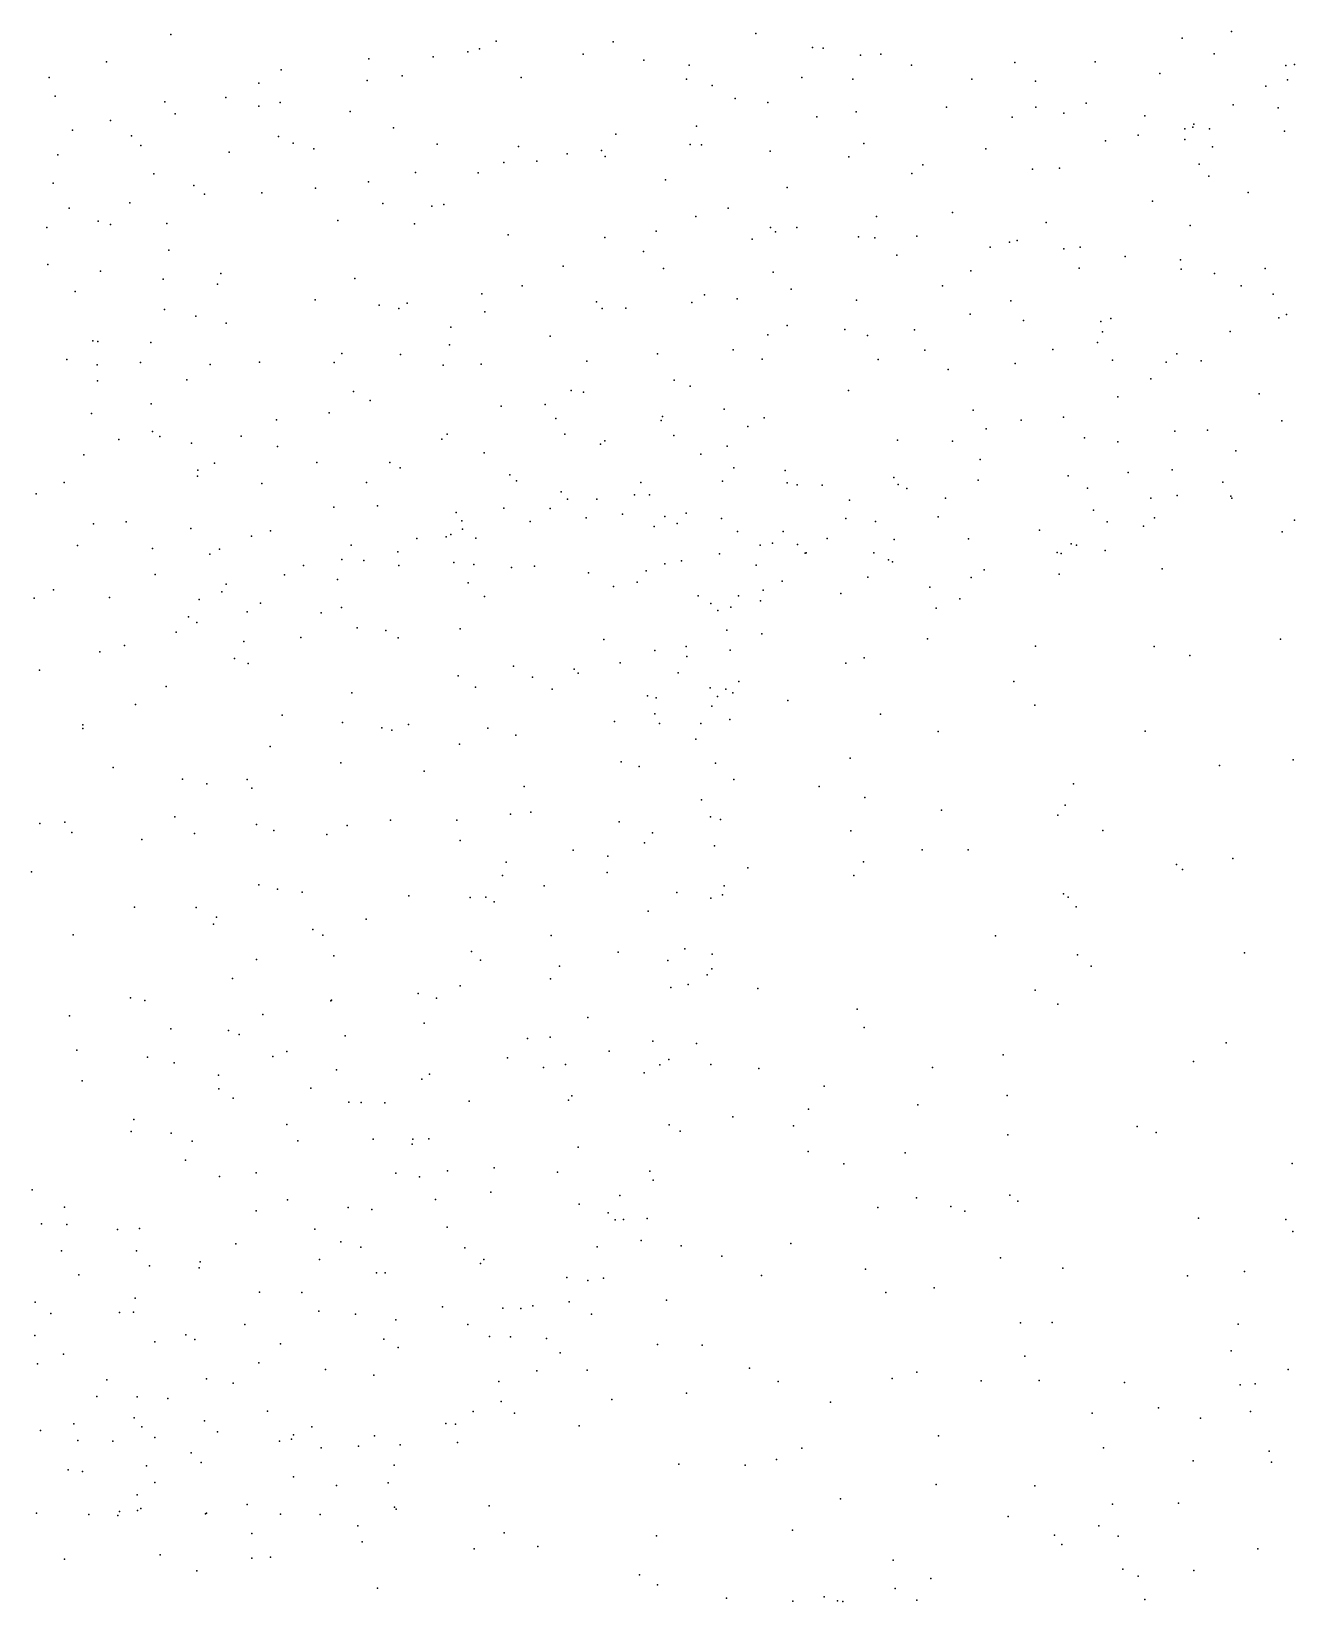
# Model space of a CAD drawing. Header units: metres. Extents: x -23.9 to 23.9, y -27.4 to 27.4.
# Drawn here: x 10.131 to 12.88, y -3.435 to -0.018 of the extents above; entities that cross this region are included whole.
import ezdxf

# ---------------------------------------------------------------- set-up
doc = ezdxf.new("R2010")
doc.units = ezdxf.units.M

msp = doc.modelspace()

# ---------------------------------------------------------------- linework, layer by layer
for p in [(10.4345, -0.0249, 23.8175), (11.7074, -0.023, 20.3347), (12.6351, -0.0331, 22.7766), (12.7426, -0.0183, 22.5302), (11.0805, -0.0629, 1.5515), (11.1059, -0.0559, 19.9324), (11.1422, -0.0399, 11.8148), (11.3317, -0.0679, 20.0995), (11.3969, -0.0412, 23.6784), (11.831, -0.0533, 23.5047), (11.8542, -0.055, 19.026), (11.9794, -0.0676, 20.6532), (12.7048, -0.0668, 21.4723), (10.2944, -0.0844, 19.3832), (10.6748, -0.102, 19.6646), (10.8651, -0.0782, 19.7818), (11.0052, -0.0736, -19.8424), (11.464, -0.0806, 20.2092), (11.5627, -0.0916, 1.8951), (11.9354, -0.0702, 14.2987), (12.0461, -0.0918, 11.9723), (12.2708, -0.0857, -19.0301), (12.446, -0.0845, 23.0522), (12.8602, -0.0924, 2.4105), (12.8796, -0.0903, 22.2091), (10.1696, -0.1186, 23.7892), (10.6264, -0.1307, 19.1369), (10.8616, -0.1249, 11.928), (10.9378, -0.115, 23.7977), (11.197, -0.1189, 23.7432), (11.5568, -0.1224, 20.3168), (11.6124, -0.1358, 19.0835), (11.8075, -0.1184, 20.4982), (11.9182, -0.1223, -1.572), (12.1776, -0.1223, 23.2747), (12.3158, -0.1265, 23.1711), (12.5865, -0.1096, 21.3076), (12.8645, -0.1237, 18.8316), (10.1833, -0.159, 19.3584), (10.5546, -0.1624, 14.1763), (11.6628, -0.1643, 11.9226), (12.8169, -0.1373, 22.3601), (10.4218, -0.1716, -20.3226), (10.4444, -0.1978, 19.5708), (10.6258, -0.1813, 1.1362), (10.6722, -0.1732, -1.3709), (10.8249, -0.1923, 23.8434), (11.7333, -0.1731, 23.5923), (11.84, -0.2044, 2.0195), (11.9255, -0.1936, -19.1371), (12.1223, -0.1835, 20.985), (12.3163, -0.1831, 2.2429), (12.3778, -0.1961, 14.1368), (12.4258, -0.1745, 21.2039), (12.5541, -0.2019, 22.9107), (12.7463, -0.1779, 22.5288), (12.8439, -0.1843, 21.6897), (10.2206, -0.2335, 19.1276), (10.3031, -0.2124, 19.4815), (10.919, -0.2283, 19.9272), (11.5785, -0.2247, 20.429), (12.2654, -0.2052, 21.1429), (12.6409, -0.23, 18.9131), (12.6582, -0.2268, -1.9371), (12.6605, -0.2205, 12.7618), (12.6943, -0.2304, -18.8053), (12.8573, -0.2357, 12.9992), (10.3489, -0.2455, -1.5229), (10.3692, -0.2667, 23.8627), (10.6691, -0.2469, 23.8921), (10.7006, -0.2617, -20.0091), (11.0143, -0.2637, 1.4271), (11.1912, -0.2688, 23.7862), (11.4026, -0.2416, 1.7609), (11.5648, -0.2644, -1.4633), (11.5895, -0.2655, 23.6691), (11.9423, -0.2621, 20.8468), (12.468, -0.2561, 23.0274), (12.5391, -0.2438, 21.2986), (12.6406, -0.2533, 22.7647), (12.7013, -0.2692, 22.6295), (10.1886, -0.2871, 0.7666), (10.5619, -0.2812, 19.7138), (10.7455, -0.2738, 19.8375), (11.1595, -0.3038, 19.1516), (11.2311, -0.301, -1.473), (11.297, -0.2849, 14.3954), (11.3717, -0.2772, 20.3255), (11.3799, -0.2906, 23.7517), (11.7385, -0.279, 20.598), (11.9097, -0.2911, 23.4333), (12.2082, -0.2736, 23.2161), (12.6718, -0.3071, 13.9333), (10.3973, -0.3284, 0.9081), (10.9673, -0.3256, 14.3657), (11.1032, -0.3258, 20.095), (11.5107, -0.3412, 20.4882), (12.047, -0.3276, 14.2521), (12.0705, -0.3084, 21.0219), (12.3091, -0.3183, 21.221), (12.3679, -0.3162, 12.4786), (12.6932, -0.3332, 21.4815), (10.1789, -0.3484, 19.4917), (10.485, -0.3536, 23.9055), (10.5078, -0.3727, 12.5039), (10.6329, -0.3698, 19.8264), (10.7493, -0.3591, 23.9061), (10.865, -0.3459, 19.1847), (11.7754, -0.3578, 20.7257), (12.7787, -0.369, 21.5789), (10.2132, -0.4029, 13.5704), (10.3456, -0.3914, 12.762), (10.8958, -0.3927, 23.8841), (11.0025, -0.3983, 20.0277), (11.0284, -0.3953, 23.8563), (11.6473, -0.4033, 20.6474), (12.5702, -0.3874, 22.8961), (10.2767, -0.4313, 13.8438), (10.3032, -0.4384, 23.8911), (10.4256, -0.4365, 19.7279), (10.7979, -0.4297, 19.9521), (10.9647, -0.437, 12.1399), (11.577, -0.4213, -19.2628), (11.9701, -0.4208, 12.1607), (12.1352, -0.4121, -18.9732), (12.3393, -0.4343, -1.8553), (12.6521, -0.4404, 12.8821), (10.1646, -0.4447, 23.8661), (11.1683, -0.4609, 23.8223), (11.3788, -0.467, 20.447), (11.4909, -0.4532, 23.6592), (11.6994, -0.4707, 20.7587), (11.7394, -0.4447, 23.4918), (11.7499, -0.4544, 19.1246), (11.7968, -0.445, 20.846), (11.931, -0.4655, 23.3513), (11.9663, -0.4674, 21.0308), (12.058, -0.464, 23.2646), (12.259, -0.4768, 14.1787), (12.2761, -0.4732, 21.2749), (10.4303, -0.4944, 14.1309), (11.4629, -0.4974, 12.1254), (12.014, -0.5051, -1.7312), (12.217, -0.4876, 2.3048), (12.3773, -0.4915, 23.0335), (12.4134, -0.4879, 19.0124), (12.5113, -0.5083, 2.4147), (10.1672, -0.5255, 19.1913), (10.2815, -0.5403, 19.7001), (10.5431, -0.5451, 0.9354), (11.2883, -0.5291, 19.1779), (11.5066, -0.5341, 1.735), (11.7448, -0.5422, 14.4097), (12.1751, -0.5396, 12.3945), (12.4111, -0.5336, 21.3523), (12.6316, -0.5151, 21.472), (12.6329, -0.5359, 22.7827), (12.7051, -0.5453, 22.6215), (12.8153, -0.5342, 21.6984), (10.4179, -0.5573, 23.9413), (10.5359, -0.5682, 19.8986), (10.8349, -0.5562, -19.6495), (11.1991, -0.5721, 20.3109), (11.7843, -0.5796, 20.929), (12.1132, -0.572, 21.2513), (12.7633, -0.5722, 22.4918), (10.2267, -0.5841, 23.874), (10.7487, -0.6023, 19.9764), (10.8882, -0.6141, 23.9135), (10.9485, -0.6096, 19.2214), (11.1111, -0.5892, -1.6352), (11.3607, -0.6066, 14.4922), (11.5685, -0.6084, 20.6586), (11.5957, -0.5918, 23.5297), (11.6668, -0.6005, -1.6045), (11.9263, -0.6032, 21.0872), (12.2619, -0.6044, 21.3257), (12.8329, -0.5901, 13.5337), (10.4209, -0.6233, 19.8568), (10.4893, -0.6381, 12.7609), (10.9309, -0.6216, 20.0489), (11.1177, -0.6289, 23.8039), (11.3728, -0.6214, 20.4703), (11.4248, -0.6204, 23.6354), (12.1736, -0.6339, 23.1062), (12.2899, -0.6476, 22.9771), (12.4797, -0.643, 22.8286), (12.8456, -0.6416, 22.3084), (12.8621, -0.6347, 21.829), (10.5551, -0.6536, 23.9699), (11.0436, -0.6621, 12.2963), (11.26, -0.6815, 1.5103), (11.7334, -0.6784, 23.3991), (11.7757, -0.6583, 12.3052), (11.9011, -0.6667, 23.2886), (11.9501, -0.6798, 19.1425), (12.0528, -0.6676, 23.1692), (12.4578, -0.6497, 21.4199), (12.4619, -0.6719, 12.7983), (12.7391, -0.6714, 21.6536), (10.2648, -0.6917, 19.7956), (10.2757, -0.6934, 13.7992), (10.3909, -0.6954, 23.8524), (11.0409, -0.7007, 14.4623), (11.6581, -0.7115, 20.7825), (12.0751, -0.7117, 21.3004), (12.3538, -0.7102, 22.8486), (12.4511, -0.6952, 14.1028), (10.2086, -0.7326, 23.7268), (10.2745, -0.7436, -1.8683), (10.3683, -0.7386, -19.8722), (10.52, -0.7433, 23.8519), (10.6277, -0.7379, 19.9733), (10.7898, -0.7386, 14.4117), (10.8064, -0.7189, 23.9253), (10.9342, -0.7212, 1.2066), (11.027, -0.7446, 23.8171), (11.1099, -0.7423, 20.2045), (11.34, -0.7361, 23.6459), (11.4934, -0.72, 23.547), (11.7211, -0.7315, 1.8681), (11.9736, -0.7324, 14.361), (12.2713, -0.741, 21.3879), (12.4834, -0.7335, 22.7269), (12.6004, -0.7383, 12.9985), (12.6236, -0.7197, 13.8622), (12.6765, -0.735, 22.5266), (10.2752, -0.7791, 0.6445), (10.4695, -0.7769, 19.9393), (11.5299, -0.7775, 20.6005), (12.1257, -0.7544, 22.9729), (12.5666, -0.7747, 21.515), (10.8321, -0.802, 12.5661), (11.3057, -0.7997, 20.3839), (11.3328, -0.8033, 12.3526), (11.5648, -0.7906, 23.4438), (11.909, -0.7996, 21.2092), (12.4949, -0.8139, 19.0672), (12.8024, -0.8069, 21.8366), (10.2622, -0.8499, 23.6092), (10.3921, -0.8291, 23.6918), (10.7788, -0.8482, -1.7654), (10.8682, -0.8219, 23.8156), (11.153, -0.8341, 23.7339), (11.249, -0.8301, 14.5482), (11.6383, -0.8407, -18.9868), (12.1806, -0.8429, -18.7398), (10.6646, -0.8637, 23.7709), (11.272, -0.8609, -19.1781), (11.5014, -0.8651, -1.7242), (11.5047, -0.856, 1.6494), (11.6901, -0.8783, 21.0471), (11.7252, -0.8591, 23.1927), (12.2084, -0.8829, 14.3), (12.285, -0.864, 22.7316), (12.3771, -0.8579, 21.4784), (12.6194, -0.8881, 21.6668), (12.6902, -0.8861, 22.3437), (12.852, -0.8657, 22.015), (10.3217, -0.9067, 19.9277), (10.3948, -0.8893, 19.295), (10.4105, -0.9001, 13.4266), (10.4798, -0.9144, 19.9643), (10.5879, -0.8995, 0.8396), (10.6669, -0.9214, 19.2984), (11.0241, -0.9058, 23.7121), (11.0358, -0.8949, 20.1132), (11.2922, -0.8949, 23.5402), (11.3696, -0.9167, 20.4301), (11.3791, -0.9092, 23.4334), (11.5293, -0.898, 23.3184), (11.6448, -0.9211, 20.7617), (12.0153, -0.9077, 22.8841), (12.1353, -0.91, 12.6381), (12.4228, -0.903, 22.5866), (12.495, -0.9114, 21.6197), (10.2456, -0.9399, 23.4935), (10.9108, -0.9565, 23.6599), (11.1161, -0.9353, 23.6045), (11.5879, -0.9383, 20.6355), (12.1957, -0.9496, 2.3627), (12.7515, -0.9309, 2.6788), (10.4928, -0.9864, -19.5086), (10.4932, -0.9732, 23.5629), (10.5295, -0.9577, 13.1305), (10.7526, -0.9568, 23.6674), (10.9338, -0.968, 1.1259), (11.1724, -0.9834, 12.5117), (11.6599, -0.9682, 20.9222), (11.7714, -0.9738, 14.5051), (12.008, -0.9888, 14.4099), (12.3868, -0.9854, 21.6633), (12.5177, -0.9781, 22.4341), (12.6134, -0.9724, 21.7952), (10.1417, -1.0244, 23.1915), (10.2027, -1, 23.3669), (10.6328, -1.002, 23.5901), (10.8603, -0.9998, 20.0351), (11.1865, -0.9964, 20.2454), (11.284, -1.0204, 23.2717), (11.457, -1.0003, 23.1657), (11.6346, -0.9972, 22.8981), (11.7754, -1.0008, 22.7958), (11.7975, -1.0053, 21.2441), (11.8516, -1.0059, 12.5539), (12.0172, -1.0046, 21.4445), (12.0357, -1.0128, 19.1927), (12.191, -0.995, 22.6581), (12.4292, -1.0121, 14.1929), (12.7238, -0.9996, -2.1511), (10.7895, -1.0534, 12.8346), (10.8842, -1.0507, 23.5523), (11.1595, -1.056, 1.2986), (11.2596, -1.0568, 23.1304), (11.298, -1.0361, 20.3468), (11.3618, -1.0366, 23.0037), (11.4434, -1.027, 20.4866), (11.4762, -1.0268, 22.8995), (11.911, -1.0381, 22.6662), (12.1203, -1.0339, 21.5601), (12.5668, -1.0339, 13.8406), (12.624, -1.0281, 22.2865), (12.7406, -1.0297, 13.6489), (12.7432, -1.0343, 22.1071), (10.2662, -1.0902, 23.1167), (10.3372, -1.0858, 23.2311), (11.0558, -1.0654, 23.3712), (11.068, -1.0831, 14.5924), (11.2168, -1.0847, 22.8663), (11.3386, -1.0771, 22.8093), (11.4176, -1.0689, 12.5387), (11.5097, -1.0742, 19.2495), (11.5362, -1.0894, 20.5672), (11.5562, -1.0666, 14.6084), (11.6328, -1.0786, 20.728), (11.9033, -1.0781, 22.5271), (11.9675, -1.0845, 21.6001), (12.1038, -1.0744, 22.54), (12.4419, -1.0599, 21.8173), (12.4715, -1.0857, 19.1286), (12.5749, -1.0769, 21.9337), (12.8791, -1.082, 19.0106), (10.4778, -1.0998, 14.1624), (10.6099, -1.1167, 23.4417), (10.6512, -1.105, 20.0198), (10.9702, -1.1218, 23.2692), (11.0338, -1.1179, 12.695), (11.0435, -1.1128, 23.0146), (11.069, -1.1015, 23.1665), (11.098, -1.1209, 22.8155), (11.4859, -1.0958, 22.636), (11.6677, -1.1065, 21.0911), (11.7667, -1.1063, 19.2321), (11.8629, -1.1221, 22.3738), (12.0085, -1.1239, 22.3678), (12.17, -1.1224, 22.3729), (12.3248, -1.104, 22.437), (12.5508, -1.0948, 13.2572), (12.8524, -1.1075, -18.2529), (10.2315, -1.1369, 0.4752), (10.3944, -1.1436, 23.0936), (10.5196, -1.156, 19.9985), (10.5402, -1.1451, -1.9563), (10.8272, -1.1367, 23.413), (10.9288, -1.1509, 22.8231), (11.6283, -1.155, 1.8859), (11.7166, -1.1361, 22.3253), (11.744, -1.1319, 21.2807), (11.7979, -1.1347, 21.6131), (11.8145, -1.1538, 21.4691), (11.8166, -1.1529, 2.0593), (11.964, -1.1534, 21.7607), (12.3628, -1.1522, 21.9349), (12.3717, -1.1547, -2.0608), (12.3938, -1.1335, 2.5766), (12.4052, -1.1365, 13.0076), (12.4675, -1.1479, 22.2841), (10.7232, -1.1805, 23.2884), (10.8069, -1.1674, 23.0816), (10.8546, -1.1698, -19.139), (10.931, -1.1807, 20.051), (11.0501, -1.1741, 22.6512), (11.0939, -1.1786, 20.1261), (11.1757, -1.1849, -1.8368), (11.2259, -1.1821, 22.4979), (11.4686, -1.1923, 20.4898), (11.5091, -1.1772, 22.3168), (11.5457, -1.1706, -18.7549), (11.7081, -1.1801, 22.1721), (11.9964, -1.1686, 12.726), (12.0048, -1.1723, 22.1994), (12.2043, -1.1899, 22.1381), (12.5917, -1.1882, 22.1442), (10.4005, -1.2002, 22.89), (10.555, -1.2214, 23.0241), (10.6817, -1.2012, 22.9766), (10.7974, -1.2112, 22.691), (11.0818, -1.2184, 22.4642), (11.3436, -1.1968, 22.3606), (11.3974, -1.2262, 22.2133), (11.4494, -1.2169, 1.6571), (11.7647, -1.2149, 22.0511), (11.9508, -1.2063, 22.081), (12.0859, -1.228, 22.0055), (12.1762, -1.2064, 12.8869), (12.3674, -1.1997, 22.1041), (10.1374, -1.2517, 19.9308), (10.179, -1.2335, 22.5981), (10.3014, -1.2502, 22.6551), (10.4963, -1.2543, 0.6423), (10.5454, -1.2377, 22.8677), (10.6294, -1.2623, 22.6192), (11.1174, -1.2484, 22.3277), (11.5819, -1.2467, 22.0072), (11.6094, -1.2632, 20.6151), (11.6697, -1.2469, 21.1893), (11.7173, -1.2574, 21.903), (11.7236, -1.2343, 21.7005), (11.8921, -1.2417, 21.9578), (12.1514, -1.2531, 14.4152), (10.4729, -1.2923, 13.8649), (10.6005, -1.2814, 13.4396), (10.7616, -1.2839, 20.0436), (10.8056, -1.2722, 22.4899), (11.6251, -1.2785, 20.752), (11.6531, -1.2713, 12.7171), (12.0999, -1.2734, 2.3976), (10.4462, -1.3258, 20.0018), (10.4913, -1.3045, 22.6959), (10.8398, -1.3162, 14.5287), (10.9026, -1.3221, 20.0569), (11.0641, -1.3183, 1.1892), (11.6445, -1.321, 20.9438), (11.7203, -1.3296, 21.431), (10.334, -1.3549, -2.1107), (10.5933, -1.3457, 19.3157), (10.7177, -1.3374, 13.2203), (10.9296, -1.338, 22.3736), (11.3765, -1.3414, 22.0587), (11.4876, -1.3657, 21.959), (11.5558, -1.3571, 14.6765), (11.6517, -1.3649, 21.6223), (12.0809, -1.3402, -18.3898), (12.3157, -1.3564, 13.1006), (12.5743, -1.3567, 2.7755), (12.8487, -1.341, 19.0689), (10.2801, -1.3684, 19.9725), (10.5729, -1.3832, 22.6037), (10.6029, -1.394, 14.3), (11.1804, -1.3995, 22.1705), (11.4122, -1.3922, 20.4108), (11.5571, -1.3787, 20.5507), (11.9032, -1.3933, 14.5535), (11.9433, -1.3812, -1.9521), (12.6514, -1.3764, -18.1381), (10.149, -1.4087, 19.9501), (11.0597, -1.4207, 22.2456), (11.2213, -1.4234, 19.2935), (11.3122, -1.406, 20.3119), (11.3208, -1.4151, 1.4508), (11.5383, -1.4144, 21.8028), (11.6707, -1.433, 21.2988), (12.2685, -1.4327, 2.6539), (10.4243, -1.444, 22.5484), (10.8285, -1.4576, 19.3067), (11.0973, -1.4456, 12.9476), (11.2644, -1.4495, 22.0785), (11.472, -1.4641, 19.2846), (11.4903, -1.4686, 12.837), (11.6079, -1.4465, 20.6775), (11.624, -1.4655, 20.8291), (11.6422, -1.4496, 20.983), (11.6573, -1.4576, 2.0655), (10.3577, -1.4829, 0.4581), (11.4878, -1.5031, 21.6747), (11.6119, -1.4867, 21.4823), (11.777, -1.4741, 12.8705), (12.3148, -1.4845, 19.2465), (10.2431, -1.5351, -19.0294), (10.2435, -1.5272, 22.5032), (10.6768, -1.5063, 20.0498), (10.8083, -1.5224, 20.061), (10.8938, -1.5338, 1.0083), (10.952, -1.5267, 22.2741), (11.1247, -1.5343, 22.1285), (11.4001, -1.5198, 21.8806), (11.4979, -1.5243, 1.7927), (11.588, -1.5248, 20.5618), (11.651, -1.5158, 21.1002), (11.9788, -1.5043, 19.2668), (10.9157, -1.5388, 13.145), (11.0629, -1.5696, 20.0838), (11.185, -1.5496, -18.6086), (11.5768, -1.5585, -18.4314), (12.1041, -1.5416, 14.4931), (12.5548, -1.5413, 13.6011), (10.6508, -1.5746, 22.464), (11.9128, -1.6002, 2.4287), (12.8768, -1.6038, 19.0815), (10.309, -1.62, 20.0055), (10.8048, -1.6097, 22.3341), (10.9858, -1.6279, -1.9782), (11.4145, -1.6077, 21.7416), (11.4534, -1.6177, 20.4215), (11.6198, -1.6106, 20.859), (12.7161, -1.6156, 3.0595), (10.4601, -1.6455, 20.0391), (10.5128, -1.6558, 22.4671), (10.6008, -1.6461, 13.9948), (10.6112, -1.6653, -18.7219), (11.2034, -1.6616, 22.0054), (11.6599, -1.6465, 21.2772), (11.8449, -1.6615, 14.644), (12.3984, -1.656, 13.9844), (11.5889, -1.6909, 20.6227), (11.9444, -1.6854, 13.0684), (12.3801, -1.7022, 13.3663), (10.1493, -1.7424, 22.5204), (10.204, -1.7395, 19.3258), (10.443, -1.7276, -2.1717), (10.9123, -1.7346, 22.2232), (11.0566, -1.7348, 20.1006), (11.1733, -1.7219, 14.8925), (11.2178, -1.7176, 20.1915), (11.41, -1.7384, 19.2844), (11.6086, -1.7275, 21.4313), (11.6309, -1.7334, 21.015), (12.1113, -1.7128, 2.6834), (12.3643, -1.7236, -2.0221), (10.2194, -1.7617, 0.3839), (10.3719, -1.7767, 20.0352), (10.4858, -1.7636, 19.3159), (10.621, -1.7442, 0.7219), (10.6584, -1.7576, 20.0628), (10.7744, -1.7659, 22.3264), (10.818, -1.7462, 20.0747), (11.4828, -1.7625, 20.4279), (11.9144, -1.7581, -18.1538), (12.4625, -1.7572, -17.9378), (11.0643, -1.7789, 22.1075), (11.3098, -1.8002, 21.8158), (11.4652, -1.7838, 21.5985), (11.6176, -1.7909, 2.0466), (12.069, -1.7994, 13.2447), (12.1697, -1.7992, 14.4938), (11.1645, -1.8259, 22.0308), (11.3857, -1.8129, 13.1574), (11.6899, -1.8388, 13.1141), (11.9418, -1.8256, 19.2142), (12.6229, -1.8316, 3.2354), (12.6358, -1.8424, 19.1637), (12.7452, -1.8184, -2.0857), (10.1313, -1.8472, 19.9938), (10.6258, -1.8759, 22.4358), (11.1564, -1.8551, 19.284), (11.2472, -1.8774, 20.2601), (11.384, -1.8487, 20.3634), (11.6387, -1.8779, 21.1507), (11.9208, -1.8556, 2.5953), (10.6664, -1.8848, 14.0983), (10.7205, -1.8913, 20.0754), (10.9522, -1.8995, 22.1891), (11.0857, -1.9034, 20.1524), (11.12, -1.9023, -18.3802), (11.138, -1.9126, 1.2493), (11.5355, -1.8925, 21.4867), (11.6092, -1.9047, 20.9017), (11.6349, -1.8973, 21.3612), (12.3766, -1.8953, 14.206), (12.3869, -1.9023, 13.897), (10.3558, -1.9241, 20.0478), (10.4901, -1.9248, 20.0592), (10.5338, -1.9456, 14.3623), (11.4733, -1.933, 1.771), (12.4046, -1.9233, 3.081), (10.5276, -1.9612, 0.62), (10.7434, -1.9728, 0.8417), (10.8593, -1.9504, 13.7186), (10.2219, -1.9845, 20.027), (10.7655, -1.9853, 14.7458), (11.2624, -1.9858, 21.808), (11.5526, -2.0152, 20.6732), (12.2291, -1.9865, 19.1776), (10.6212, -2.0379, 22.4311), (10.7896, -2.0301, 22.3087), (11.0888, -2.0209, 22.0641), (11.1084, -2.0398, -2.0878), (11.4082, -2.0224, 21.6176), (11.516, -2.0402, 20.5448), (11.6127, -2.0264, 20.9893), (12.4075, -2.0278, 13.6235), (12.7703, -2.0235, -17.6871), (10.5688, -2.0793, -2.2191), (11.2608, -2.0802, 19.2096), (11.2802, -2.0523, 15.0019), (11.6019, -2.0714, 19.1798), (11.6116, -2.0586, 21.3551), (12.437, -2.0525, 3.2993), (10.9727, -2.1121, 19.2297), (11.0645, -2.0956, 20.1983), (11.5223, -2.0991, -18.0876), (11.5603, -2.0928, 20.8019), (11.7118, -2.1008, 14.8526), (12.3151, -2.1049, 14.4524), (10.3472, -2.1217, 20.0593), (10.3779, -2.1273, 22.4947), (10.7827, -2.1281, 20.122), (10.7842, -2.1267, 14.9768), (11.013, -2.1222, 15.1608), (11.9276, -2.1458, 14.7221), (12.3645, -2.1353, 14.1464), (10.214, -2.1603, 20.0444), (10.6347, -2.1575, 19.2509), (10.986, -2.1769, 22.1532), (11.3419, -2.164, 20.4172), (11.9433, -2.1862, 13.4232), (10.4349, -2.1889, 14.7444), (10.5603, -2.1924, 20.0804), (10.5831, -2.201, 0.6706), (10.8137, -2.204, 22.2864), (11.211, -2.2101, 20.3272), (11.2602, -2.207, 21.7625), (11.4833, -2.2157, 15.0573), (11.5786, -2.221, 21.0386), (12.731, -2.2191, 3.8627), (10.2303, -2.2356, 22.5177), (10.3837, -2.2506, 0.5277), (10.6568, -2.2492, 22.4037), (10.6867, -2.2382, 20.123), (11.167, -2.2519, 21.8693), (11.3882, -2.2372, 21.5956), (12.2458, -2.2454, -17.8343), (10.4418, -2.2627, 22.481), (10.7951, -2.2784, 0.8867), (10.9975, -2.2877, 22.0802), (11.2452, -2.2734, 15.2152), (11.293, -2.2665, 1.3993), (11.4642, -2.2845, 20.6201), (11.4985, -2.2673, 1.8575), (11.5183, -2.2558, 20.8196), (11.6097, -2.2669, 21.2916), (11.7139, -2.2751, 13.4143), (12.0916, -2.2732, 3.105), (12.6599, -2.2603, -1.9943), (10.2418, -2.302, 19.2496), (10.5382, -2.2896, -18.4167), (10.5392, -2.3194, 15.0338), (10.7389, -2.3184, 15.1983), (10.9807, -2.2986, 20.2116), (11.8559, -2.3136, -17.9877), (10.5702, -2.3401, 20.117), (10.8216, -2.3482, 20.1827), (10.8489, -2.3496, 13.6927), (10.9003, -2.3501, 22.2064), (11.0836, -2.3464, 20.2881), (11.3001, -2.3443, 20.4337), (11.3073, -2.3347, 21.6756), (12.0601, -2.3543, -2.0239), (12.2542, -2.3343, 19.115), (10.3545, -2.3866, 22.5027), (11.6573, -2.3805, 2.2083), (11.8221, -2.3634, 15.0381), (10.348, -2.412, 14.9032), (10.4357, -2.4163, 20.1005), (10.687, -2.3968, 19.1778), (11.5192, -2.3975, -2.1212), (11.5428, -2.4118, 21.1465), (11.7893, -2.4001, 2.4457), (12.2556, -2.4197, 14.5409), (12.537, -2.4012, 19.0887), (12.5787, -2.4144, 3.8845), (10.4814, -2.4337, 14.2838), (10.7106, -2.433, 13.9186), (10.8745, -2.429, 15.4604), (10.9599, -2.4402, 1.0519), (10.9612, -2.4294, 20.2369), (10.9961, -2.4282, 19.1376), (11.3208, -2.4466, 21.5989), (11.821, -2.4561, 19.1053), (12.0324, -2.4591, 14.8659), (10.4667, -2.475, 0.6041), (11.138, -2.4916, 21.8518), (11.8989, -2.4826, 13.4654), (12.8746, -2.4823, 4.5779), (10.5405, -2.5101, 15.2924), (10.62, -2.502, 22.4088), (10.9243, -2.5028, -18.3339), (10.9758, -2.511, 22.0519), (11.0368, -2.4982, 13.5459), (11.2759, -2.5006, 20.4585), (11.4766, -2.4985, 20.9478), (11.4839, -2.5182, 21.2779), (10.1331, -2.5396, 19.1932), (10.6884, -2.5612, 20.1981), (11.0102, -2.5602, 20.3074), (11.1309, -2.5444, 20.3795), (11.4115, -2.5518, 13.5082), (12.0572, -2.5567, 3.1501), (12.2604, -2.551, 13.7087), (10.2033, -2.5771, 22.4903), (10.6204, -2.5851, -2.353), (10.8207, -2.5779, 20.2356), (10.8716, -2.5821, 22.1668), (11.323, -2.5704, 1.4651), (11.386, -2.5897, 20.6559), (11.9728, -2.5779, 2.8589), (12.1317, -2.5757, -17.8833), (12.1621, -2.5854, 19.0729), (12.2775, -2.5638, 3.6667), (10.1533, -2.6132, 0.3977), (10.2084, -2.6145, 15.0258), (10.3185, -2.6256, -18.5112), (10.3665, -2.6231, 20.1307), (10.7482, -2.6252, 19.1067), (11.0358, -2.6208, 21.9046), (11.4012, -2.6043, 21.3364), (11.4192, -2.6038, 20.8361), (11.4707, -2.6019, 21.1222), (12.6706, -2.601, -17.6737), (12.8604, -2.6039, 19.0204), (12.8757, -2.6302, 5.0177), (10.5759, -2.6566, 20.1916), (10.8044, -2.6526, 13.8096), (10.8483, -2.6638, 0.9311), (11.0741, -2.6652, 15.7338), (11.362, -2.663, 19.0811), (11.4583, -2.6499, 1.7928), (11.5447, -2.6612, -18.1141), (11.7839, -2.6561, -2.1396), (10.1969, -2.6723, 20.0991), (10.3596, -2.6717, 22.4792), (10.4987, -2.6961, 22.4403), (10.7584, -2.6911, 22.2846), (11.1155, -2.6907, 20.4149), (11.6337, -2.684, 19.0698), (12.2401, -2.6876, 14.7979), (10.2348, -2.7246, 22.406), (10.3884, -2.7045, 14.3587), (10.4964, -2.7092, 19.1083), (10.882, -2.7197, 22.0654), (10.9011, -2.72, 20.2888), (11.1083, -2.6998, 21.7217), (11.2961, -2.7303, 15.6494), (11.3762, -2.7317, 20.8505), (11.7196, -2.726, 15.4079), (11.9457, -2.7118, 15.2078), (12.3757, -2.7095, 14.4546), (12.6467, -2.7262, 4.5562), (12.7705, -2.7172, -1.8804), (10.6279, -2.7621, 22.3609), (10.7196, -2.7627, -18.435), (11.3417, -2.7365, 21.3184), (11.9902, -2.763, 3.0319), (12.0956, -2.7524, 3.4053), (10.1393, -2.7838, 22.2859), (10.3569, -2.775, 15.5056), (11.0255, -2.7942, 20.3895), (11.157, -2.7968, -2.2794), (11.1958, -2.7975, 21.4614), (11.2221, -2.7917, 1.3121), (11.3012, -2.7831, 20.6537), (11.5134, -2.7797, 15.5479), (10.1734, -2.8084, 20.1619), (10.3228, -2.8066, 20.1641), (10.3536, -2.8055, 22.3465), (10.5956, -2.8321, 22.2372), (10.7569, -2.8032, 22.1137), (10.8362, -2.8102, 21.9781), (10.9241, -2.822, 21.8189), (11.0805, -2.8323, 21.5593), (11.3497, -2.8102, 21.2004), (12.2834, -2.829, 3.9662), (12.3518, -2.8277, 13.8305), (12.7567, -2.8313, 5.3229), (10.1385, -2.8564, 0.4041), (10.3995, -2.8703, 0.5839), (10.4672, -2.8545, 22.2858), (10.487, -2.8649, 20.2205), (10.898, -2.8641, 15.9353), (11.1279, -2.8584, 20.4981), (11.174, -2.8592, -18.2985), (11.2521, -2.8629, 20.7774), (10.2008, -2.8966, 22.2095), (10.6733, -2.8744, 20.2667), (10.929, -2.8822, 21.6785), (11.2816, -2.8943, 21.0486), (11.4935, -2.8758, 1.8944), (11.5906, -2.877, 2.1252), (12.293, -2.9013, -1.9616), (12.7413, -2.8894, 5.6581), (10.1449, -2.9183, 20.2595), (10.6262, -2.916, 14.0336), (10.7714, -2.9305, 21.8104), (11.2306, -2.9332, 13.6071), (11.3404, -2.932, 19.0338), (11.6938, -2.9271, 2.3576), (12.0578, -2.9364, 15.2623), (12.8653, -2.9305, 7.2061), (10.2954, -2.9525, 20.294), (10.512, -2.9509, 15.8691), (10.5705, -2.9601, 21.9575), (10.8761, -2.9424, 20.34), (11.148, -2.9562, 21.1832), (11.7563, -2.9563, 15.5973), (12.0042, -2.9497, 13.6256), (12.1974, -2.9551, 19.0061), (12.3236, -2.9545, 4.2397), (12.5094, -2.9585, 4.9089), (12.7614, -2.9637, 6.3946), (12.794, -2.9612, 18.9676), (10.274, -2.9892, 14.6539), (10.3612, -2.9899, 22.0946), (10.4279, -2.9935, 14.2399), (11.1537, -2.9997, 20.9245), (11.3938, -2.9956, 15.8372), (11.5563, -2.9818, 13.5746), (11.87, -3.0016, 2.7411), (10.3551, -3.0356, 21.9657), (10.6448, -3.0207, 21.7391), (11.0927, -3.022, 20.7435), (11.1827, -3.0252, 16.0971), (12.4394, -3.0254, 14.4053), (12.5837, -3.0136, 5.3044), (12.6746, -3.0364, 5.8969), (12.7837, -3.0215, 6.8282), (10.151, -3.0629, 21.8063), (10.2238, -3.0485, 15.7821), (10.3718, -3.0549, -2.466), (10.5077, -3.0418, 21.8255), (10.5362, -3.0656, 20.429), (10.7017, -3.0725, 19.0263), (10.7416, -3.0552, 20.4411), (10.8775, -3.0747, 21.3311), (11.033, -3.0481, 1.1107), (11.0538, -3.0495, 19.0207), (11.3227, -3.0528, 1.503), (12.105, -3.0743, 3.631), (10.2325, -3.0846, 0.4782), (10.3081, -3.0863, 21.7277), (10.3996, -3.0781, 20.4305), (10.671, -3.0866, 21.5564), (10.697, -3.0821, 16.156), (10.762, -3.1005, 21.4326), (10.8426, -3.0971, 20.527), (10.9336, -3.0946, 21.202), (11.0585, -3.089, 20.8793), (11.8078, -3.1014, 18.9907), (12.4639, -3.1007, 14.1468), (12.8242, -3.1083, 7.4846), (10.3819, -3.14, 21.4975), (10.4788, -3.1118, 21.6422), (10.5006, -3.1328, 20.5384), (10.9203, -3.1383, 20.6877), (11.5399, -3.1361, 18.9919), (11.6842, -3.1387, -18.2794), (11.7522, -3.1263, 2.4921), (12.6587, -3.1292, 6.1218), (12.8291, -3.1322, -1.7204), (10.2114, -3.1488, 21.4278), (10.2428, -3.1523, 20.5344), (10.3999, -3.1765, 21.3352), (10.7018, -3.1642, 20.6209), (10.9078, -3.1772, 21.0586), (10.3616, -3.203, 21.2086), (10.7951, -3.1827, 13.9426), (11.8914, -3.212, 2.9437), (12.0995, -3.1807, 15.4272), (12.3143, -3.1836, 14.991), (10.1423, -3.2427, 20.7678), (10.256, -3.2458, 14.4554), (10.3226, -3.2393, 16.3098), (10.3619, -3.2373, 19.0063), (10.3694, -3.2329, 21.0742), (10.5104, -3.2442, 20.7296), (10.5123, -3.2429, 21.0541), (10.601, -3.224, 21.1553), (10.6736, -3.2449, 20.7545), (10.7595, -3.2456, 21.0854), (10.9212, -3.2297, 20.8663), (10.9247, -3.2345, 0.9943), (11.1274, -3.227, 16.317), (12.4832, -3.2237, 5.0922), (12.6273, -3.221, 18.9417), (10.3195, -3.2479, 20.7231), (10.8418, -3.2708, 16.3655), (11.7874, -3.2801, 15.8728), (12.2567, -3.2504, 4.3059), (12.4539, -3.2708, 14.6014), (10.6108, -3.2869, 0.7673), (10.8507, -3.3056, 18.9807), (11.16, -3.2861, 18.9757), (11.4911, -3.292, 13.6445), (12.3573, -3.2905, 18.942), (12.3734, -3.3113, 4.7625), (12.4958, -3.2931, 14.3401), (10.2033, -3.343, 0.4757), (10.4113, -3.3339, 16.6022), (10.6107, -3.3412, -2.4109), (10.6517, -3.3387, 16.5467), (11.0949, -3.3203, 13.7013), (11.233, -3.3154, 1.3111), (12.0065, -3.3455, 3.4517), (12.7995, -3.3209, 7.6927), (10.491, -3.3684, -18.9944), (11.454, -3.3771, 16.1935), (12.5062, -3.3651, 5.4979), (12.5393, -3.3804, 5.8973), (12.6606, -3.368, 7.0877), (10.8844, -3.4059, 13.9015), (11.4938, -3.3986, 1.9368), (12.0107, -3.4068, -1.9408), (12.0885, -3.3851, 15.62), (11.6437, -3.428, 2.2953), (11.7879, -3.4343, 2.7074), (11.856, -3.4251, -18.4117), (11.8853, -3.4335, 3.0658), (11.8964, -3.4354, 13.6577), (12.0579, -3.4324, 3.7013), (12.5541, -3.431, 6.2488)]:
    msp.add_point(p)

doc.saveas('drawing.dxf')
